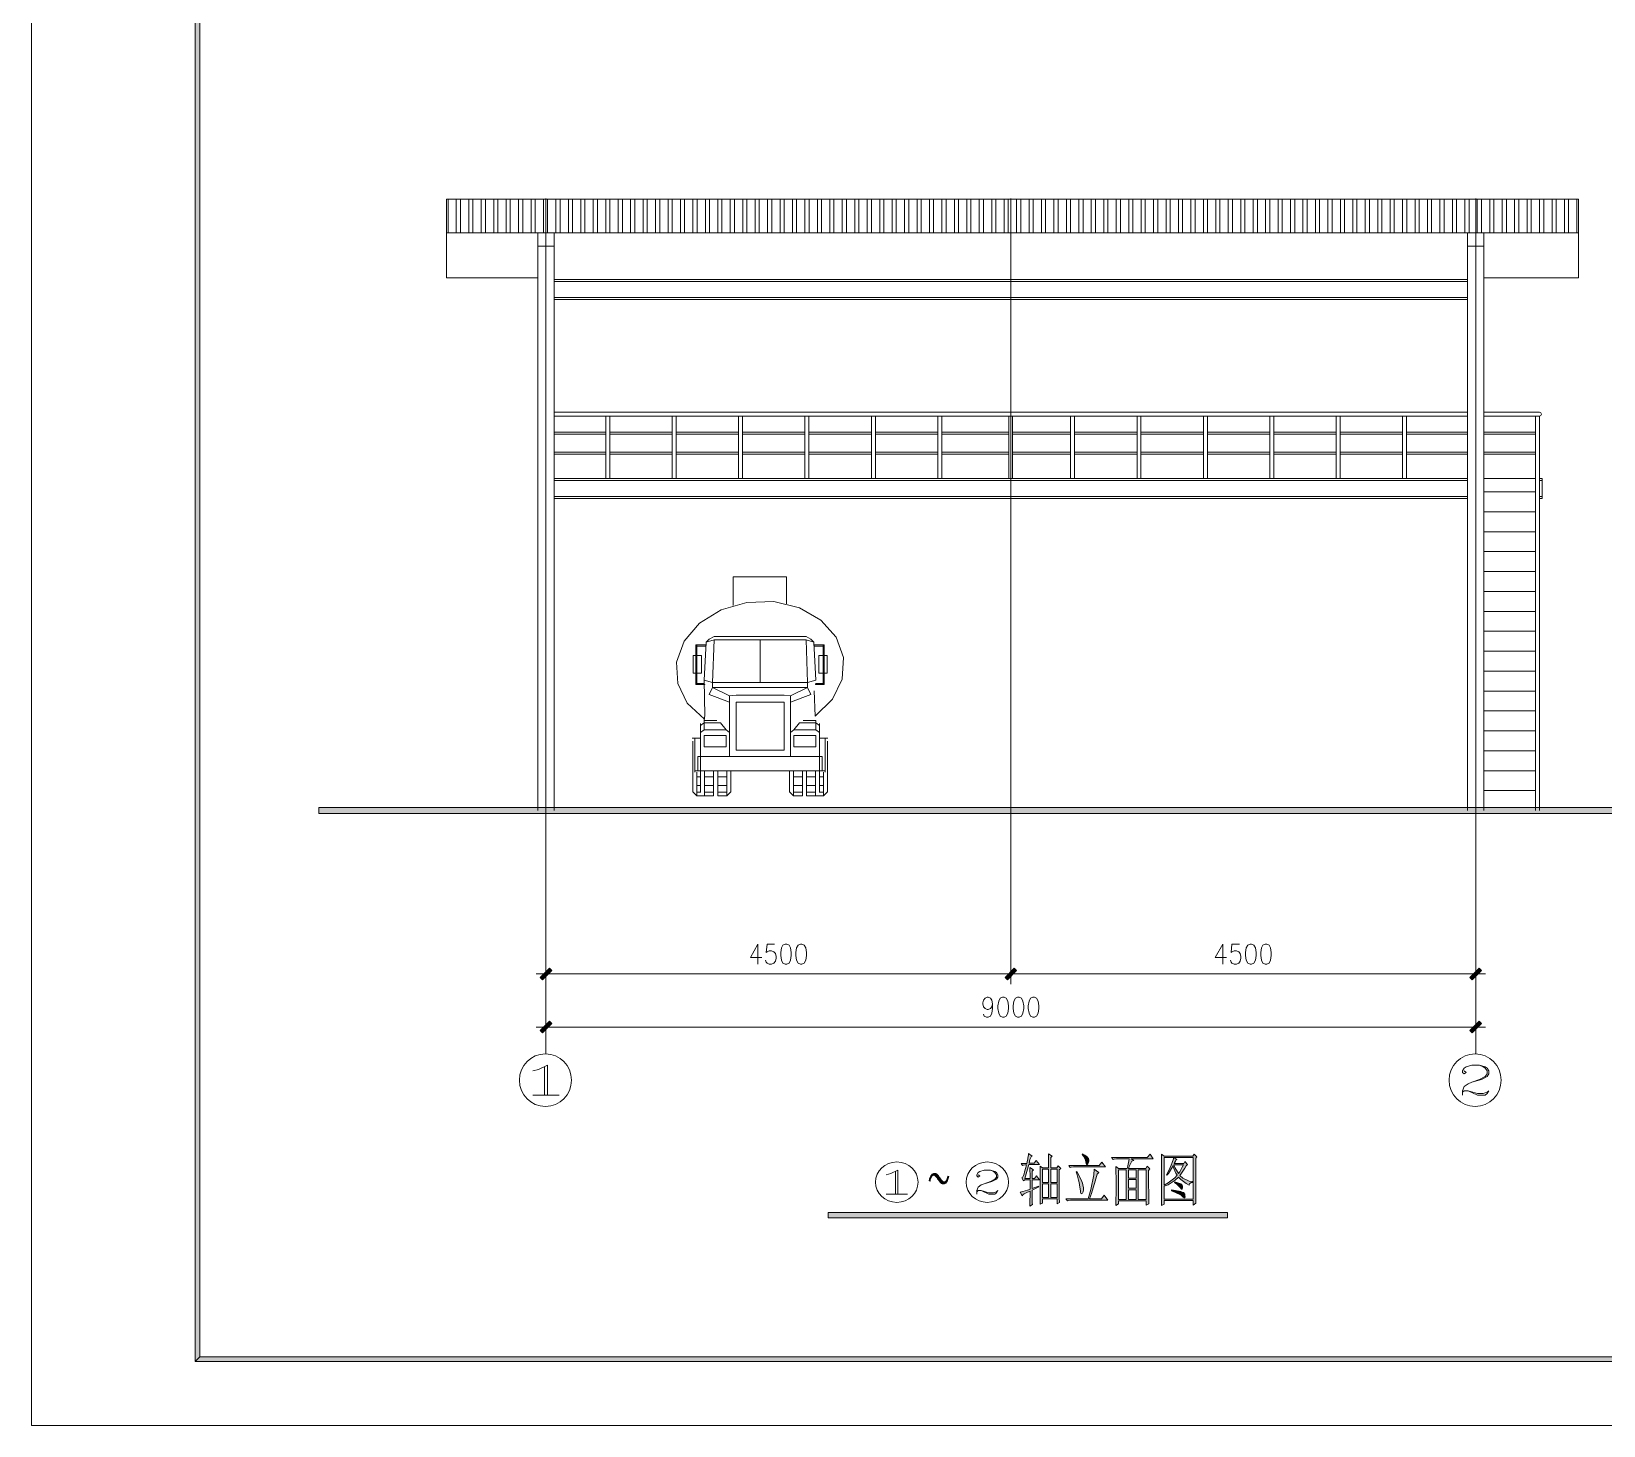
# Model space of a CAD drawing. Header units: millimetres. Extents: x 0 to 586, y 0 to 414.
# Drawn here: x 0 to 233.4, y 0 to 207 of the extents above; entities that cross this region are included whole.
import ezdxf

# ---------------------------------------------------------------- set-up
doc = ezdxf.new("R2010")
doc.units = ezdxf.units.MM

msp = doc.modelspace()

# ---------------------------------------------------------------- hatches: boundary and pattern name
h = msp.add_hatch(color=0)
h.dxf.hatch_style = 2
h.paths.add_polyline_path([(24.302861, 404.569083), (24.994306, 403.877639), (24.994306, 10.205861), (24.302861, 9.514417)])
h = msp.add_hatch(color=0)
h.dxf.hatch_style = 2
h.paths.add_polyline_path([(42.682583, 90.889667), (42.682583, 91.775139), (249.971278, 91.775139), (249.971278, 90.889667)])
h = msp.add_hatch(color=0)
h.dxf.hatch_style = 2
h.paths.add_polyline_path([(76.909083, 67.930889), (77.258333, 67.581639), (75.878972, 66.202278), (75.529722, 66.551528)])
h = msp.add_hatch(color=0)
h.dxf.hatch_style = 2
h.paths.add_polyline_path([(144.892889, 66.202278), (144.543639, 66.551528), (145.923, 67.930889), (146.27225, 67.581639)])
h = msp.add_hatch(color=0)
h.dxf.hatch_style = 2
h.paths.add_polyline_path([(145.923, 67.930889), (146.27225, 67.581639), (144.892889, 66.202278), (144.543639, 66.551528)])
h = msp.add_hatch(color=0)
h.dxf.hatch_style = 2
h.paths.add_polyline_path([(213.906806, 66.202278), (213.557556, 66.551528), (214.936917, 67.930889), (215.286167, 67.581639)])
h = msp.add_hatch(color=0)
h.dxf.hatch_style = 2
h.paths.add_polyline_path([(76.909083, 60.042778), (77.258333, 59.697056), (75.878972, 58.314167), (75.529722, 58.663417)])
h = msp.add_hatch(color=0)
h.dxf.hatch_style = 2
h.paths.add_polyline_path([(213.906806, 58.314167), (213.557556, 58.663417), (214.936917, 60.042778), (215.286167, 59.697056)])
h = msp.add_hatch(color=0)
h.dxf.hatch_style = 2
h.paths.add_polyline_path([(148.582944, 34.963806), (148.582944, 34.170056), (148.597056, 33.094083), (148.607639, 32.815389), (148.237222, 32.582556), (148.251333, 33.228139), (148.265444, 34.349972), (148.265444, 34.82975), (147.870333, 34.649833), (147.365861, 34.402889), (147.260028, 34.335861), (147.101278, 34.103028), (146.812, 34.663944), (147.168306, 34.748611), (147.895028, 34.981444), (148.265444, 35.129611), (148.265444, 36.516028), (147.499917, 36.516028), (147.28825, 36.350222), (147.023667, 36.780611), (147.1295, 36.847639), (147.305889, 37.161611), (147.379972, 37.408556), (147.450528, 37.659028), (147.630444, 38.318722), (147.736278, 38.731472), (147.591639, 38.731472), (147.298833, 38.682083), (147.154194, 38.632694), (146.917833, 38.929028), (147.789194, 38.929028), (147.842111, 39.175972), (147.92325, 39.588722), (147.947944, 39.754528), (147.972639, 39.920333), (148.014972, 40.248417), (148.025556, 40.414222), (148.554722, 40.019111), (148.463, 40.019111), (148.251333, 39.489944), (148.131389, 38.964306), (148.872222, 38.964306), (149.189722, 39.359417), (149.641278, 38.763222), (148.078472, 38.763222), (147.499917, 36.713583), (148.265444, 36.713583), (148.265444, 37.17925), (148.251333, 37.987111), (148.237222, 38.332833), (148.794611, 37.969472), (148.582944, 37.771917), (148.582944, 36.713583), (148.925139, 36.713583), (149.242639, 37.112222), (149.641278, 36.516028), (148.582944, 36.516028), (148.582944, 35.228389), (149.535444, 35.556472), (149.560139, 35.457694)])
h = msp.add_hatch(color=0)
h.paths.add_polyline_path([(152.601083, 33.870194), (152.601083, 33.672639), (152.615194, 33.291639), (152.625778, 33.108194), (152.283583, 32.910639), (152.283583, 33.672639), (150.089306, 33.672639), (150.089306, 33.044694), (149.747111, 32.878889), (149.757694, 33.408056), (149.771806, 34.843861), (149.771806, 35.754028), (149.771806, 36.660667), (149.757694, 38.050611), (149.747111, 38.530389), (150.089306, 38.265806), (151.013583, 38.265806), (151.013583, 39.010167), (150.999472, 40.050861), (150.988889, 40.350722), (151.54275, 40.019111), (151.331083, 39.786278), (151.331083, 38.265806), (152.255361, 38.265806), (152.414111, 38.562139), (152.81275, 38.198778), (152.601083, 38.001222)])
h.paths.add_polyline_path([(151.331083, 35.919833), (151.331083, 33.870194), (152.283583, 33.870194), (152.283583, 35.919833)])
h.paths.add_polyline_path([(150.089306, 35.919833), (150.089306, 33.870194), (151.013583, 33.870194), (151.013583, 35.919833)])
h.paths.add_polyline_path([(151.331083, 38.06825), (151.331083, 36.117389), (152.283583, 36.117389), (152.283583, 38.06825)])
h.paths.add_polyline_path([(150.089306, 38.06825), (150.089306, 36.117389), (151.013583, 36.117389), (151.013583, 38.06825)])
h = msp.add_hatch(color=0)
h.dxf.hatch_style = 2
h.paths.add_polyline_path([(156.061833, 40.378944), (156.379333, 40.181389), (156.770917, 39.874472), (156.841472, 39.768639), (156.915556, 39.659278), (156.989639, 39.454667), (156.989639, 39.355889), (156.989639, 39.271222), (156.936722, 39.08425), (156.883806, 38.974889), (156.830889, 38.869056), (156.74975, 38.759694), (156.725056, 38.759694), (156.672139, 38.759694), (156.580417, 38.943139), (156.538083, 39.123056), (156.474583, 39.405278), (156.21, 39.983833), (156.008917, 40.280167)])
h = msp.add_hatch(color=0)
h.paths.add_polyline_path([(162.697583, 38.198778), (162.803417, 38.579778), (162.948056, 39.292389), (162.990389, 39.624), (161.297056, 39.624), (161.0995, 39.624), (160.757306, 39.574611), (160.609139, 39.521694), (160.372778, 39.821556), (165.660917, 39.821556), (166.080722, 40.315444), (166.556972, 39.624), (163.254972, 39.624), (163.650083, 39.359417), (163.3855, 39.257111), (163.22675, 38.978417), (162.962167, 38.44925), (162.856333, 38.198778), (165.44925, 38.198778), (165.632694, 38.530389), (166.056028, 38.135278), (165.869056, 37.902444), (165.869056, 36.41725), (165.883167, 33.937222), (165.897278, 32.949444), (165.502167, 32.716611), (165.502167, 33.376306), (161.402889, 33.376306), (161.402889, 32.914167), (161.007778, 32.684861), (161.018361, 33.263417), (161.032472, 34.741556), (161.032472, 35.641139), (161.032472, 36.540722), (161.018361, 37.951833), (161.007778, 38.463361), (161.402889, 38.198778)])
h.paths.add_polyline_path([(164.338, 38.001222), (164.338, 33.573861), (165.502167, 33.573861), (165.502167, 38.001222)])
h.paths.add_polyline_path([(161.402889, 38.001222), (161.402889, 33.573861), (162.538833, 33.573861), (162.538833, 38.001222)])
h.paths.add_polyline_path([(162.884556, 35.030833), (162.884556, 33.573861), (163.992278, 33.573861), (163.992278, 35.030833)])
h.paths.add_polyline_path([(162.884556, 36.547778), (162.884556, 35.231917), (163.992278, 35.231917), (163.992278, 36.547778)])
h.paths.add_polyline_path([(162.884556, 38.001222), (162.884556, 36.745333), (163.992278, 36.745333), (163.992278, 38.001222)])
h = msp.add_hatch(color=0)
h.paths.add_polyline_path([(172.850528, 39.6875), (172.850528, 34.201806), (172.850528, 33.873722), (172.861111, 33.277528), (172.875222, 33.012944), (172.480111, 32.748361), (172.480111, 33.411583), (168.169167, 33.411583), (168.169167, 32.882417), (167.774056, 32.684861), (167.788167, 33.012944), (167.79875, 33.690278), (167.79875, 34.039528), (167.79875, 39.027806), (167.79875, 39.310028), (167.788167, 39.937972), (167.774056, 40.283694), (168.169167, 39.987361), (172.427194, 39.987361), (172.610639, 40.315444), (173.033972, 39.885056)])
h.paths.add_polyline_path([(168.169167, 33.609139), (172.480111, 33.609139), (172.480111, 39.789806), (169.626139, 39.789806), (170.074167, 39.489944), (169.915417, 39.391167), (169.834278, 39.243), (169.717861, 39.010167), (169.679056, 38.929028), (171.079583, 38.929028), (171.263028, 39.225361), (171.661667, 38.763222), (171.45, 38.597417), (171.224222, 38.202306), (170.762083, 37.475583), (170.522194, 37.143972), (170.931417, 36.762972), (171.869806, 36.318472), (172.398972, 36.251444), (172.398972, 36.120917), (172.201417, 36.103278), (171.950944, 35.905722), (171.898028, 35.722278), (171.435889, 35.937472), (170.628028, 36.533667), (170.285833, 36.911139), (169.823694, 36.449), (168.765361, 35.771667), (168.169167, 35.56)])
h.paths.add_polyline_path([(168.169167, 39.789806), (168.169167, 35.722278), (168.790056, 36.053889), (169.756667, 36.79825), (170.098861, 37.211), (169.929528, 37.507333), (169.626139, 38.184667), (169.492083, 38.565667), (169.280417, 38.152917), (168.832389, 37.457944), (168.5925, 37.17925), (168.514889, 37.24275), (168.726556, 37.592), (169.082861, 38.308139), (169.2275, 38.682083), (169.372139, 39.0525), (169.545, 39.606361), (169.573222, 39.789806)])
h.paths.add_polyline_path([(169.597917, 38.727944), (169.781361, 38.315194), (170.141194, 37.673139), (170.310528, 37.440306), (170.4975, 37.704889), (170.867917, 38.350472), (171.051361, 38.727944)])
h = msp.add_hatch(color=0)
h.dxf.hatch_style = 2
h.paths.add_polyline_path([(134.468306, 36.738278), (134.401278, 36.822944), (134.281333, 36.971111), (134.228417, 37.034611), (134.1755, 37.101639), (134.044972, 37.168667), (133.967361, 37.168667), (133.861528, 37.168667), (133.688667, 37.045194), (133.621639, 36.921722), (133.558139, 36.794722), (133.452306, 36.473694), (133.409972, 36.276139), (133.279444, 36.343167), (133.346472, 36.657139), (133.50875, 37.087528), (133.607528, 37.203944), (133.709833, 37.320361), (133.925028, 37.43325), (134.044972, 37.43325), (134.097889, 37.43325), (134.217833, 37.419139), (134.281333, 37.4015), (134.348361, 37.383861), (134.482417, 37.285083), (134.545917, 37.203944), (134.598833, 37.154556), (134.718778, 37.002861), (134.785806, 36.904083), (134.849306, 36.805306), (134.96925, 36.6395), (135.022167, 36.572472), (135.089194, 36.491333), (135.212667, 36.350222), (135.272639, 36.29025), (135.332611, 36.233806), (135.4455, 36.173833), (135.498417, 36.173833), (135.60425, 36.173833), (135.773583, 36.29025), (135.840611, 36.406667), (135.907639, 36.523083), (136.013472, 36.840583), (136.052278, 37.038139), (136.186333, 36.971111), (136.119306, 36.674778), (135.9535, 36.251444), (135.854722, 36.127972), (135.755944, 36.0045), (135.537222, 35.8775), (135.417278, 35.8775), (135.364361, 35.8775), (135.255, 35.902194), (135.195028, 35.926889), (135.135056, 35.951583), (135.008056, 36.043306), (134.944556, 36.110333), (134.902222, 36.159722), (134.796389, 36.307889), (134.732889, 36.406667), (134.665861, 36.491333), (134.535333, 36.657139)])
h = msp.add_hatch(color=0)
h.dxf.hatch_style = 2
h.paths.add_polyline_path([(158.203194, 37.341528), (157.928028, 36.300833), (157.370639, 34.466389), (157.095472, 33.676167), (158.891111, 33.676167), (159.28975, 34.201806), (159.815389, 33.475083), (154.449639, 33.475083), (154.280306, 33.475083), (153.962806, 33.425694), (153.818167, 33.376306), (153.578278, 33.676167), (156.9085, 33.676167), (157.293028, 35.062583), (157.730472, 37.260389), (157.783389, 38.06825), (158.496, 37.574361)])
h = msp.add_hatch(color=0)
h.dxf.hatch_style = 2
h.paths.add_polyline_path([(154.001611, 38.632694), (158.520694, 38.632694), (158.919333, 39.126583), (159.4485, 38.435139), (154.872972, 38.435139), (154.703639, 38.435139), (154.386139, 38.382222), (154.237972, 38.332833)])
h = msp.add_hatch(color=0)
h.dxf.hatch_style = 2
h.paths.add_polyline_path([(155.218694, 37.740167), (155.546778, 37.112222), (155.956, 36.237333), (156.037139, 35.986861), (156.11475, 35.739917), (156.195889, 35.327167), (156.195889, 35.161361), (156.195889, 35.094333), (156.174722, 34.921472), (156.157083, 34.815639), (156.135917, 34.706278), (156.030083, 34.533417), (155.945417, 34.466389), (155.857222, 34.402889), (155.758444, 34.600444), (155.747861, 34.865028), (155.719639, 35.129611), (155.620861, 35.746972), (155.546778, 36.103278), (155.476222, 36.459583), (155.2575, 37.24275), (155.112861, 37.673139)])
h = msp.add_hatch(color=0)
h.dxf.hatch_style = 2
h.paths.add_polyline_path([(169.756667, 36.184417), (170.074167, 36.103278), (170.522194, 35.955111), (170.65625, 35.888083), (170.786778, 35.821056), (170.906722, 35.598806), (170.892611, 35.443583), (170.8785, 35.284833), (170.825583, 35.129611), (170.786778, 35.129611), (170.747972, 35.129611), (170.65625, 35.21075), (170.603333, 35.295417), (170.469278, 35.457694), (170.035361, 35.856333), (169.731972, 36.085639)])
h = msp.add_hatch(color=0)
h.dxf.hatch_style = 2
h.paths.add_polyline_path([(169.255722, 34.995556), (169.8625, 34.914417), (170.663306, 34.755667), (170.853806, 34.681583), (171.044306, 34.6075), (171.248917, 34.3535), (171.263028, 34.170056), (171.277139, 33.990139), (171.224222, 33.806694), (171.157194, 33.806694), (171.118389, 33.806694), (170.984333, 33.905472), (170.892611, 34.00425), (170.695056, 34.205333), (169.876611, 34.632194), (169.255722, 34.865028)])
h = msp.add_hatch(color=0)
h.dxf.hatch_style = 2
h.paths.add_polyline_path([(118.296972, 30.846889), (118.296972, 31.637111), (177.567167, 31.637111), (177.567167, 30.846889)])
h = msp.add_hatch(color=0)
h.dxf.hatch_style = 2
h.paths.add_polyline_path([(24.302861, 9.514417), (24.994306, 10.205861), (575.429944, 10.205861), (576.117861, 9.514417)])

# ---------------------------------------------------------------- linework, layer by layer
at = {"color": 0, "lineweight": 0}
for points in [[(0, 0), (585.632278, 0), (585.632278, 414.0835), (0, 414.0835)], [(24.302861, 404.569083), (24.994306, 403.877639), (24.994306, 10.205861), (24.302861, 9.514417)], [(42.682583, 90.889667), (42.682583, 91.775139), (249.971278, 91.775139), (249.971278, 90.889667)], [(111.915222, 71.504528), (111.576556, 71.363417), (111.350778, 70.940083), (111.237889, 70.234528), (111.237889, 69.814722), (111.350778, 69.109167), (111.576556, 68.685833), (111.915222, 68.544722), (112.141, 68.544722), (112.479667, 68.685833), (112.705444, 69.109167), (112.814806, 69.814722), (112.814806, 70.234528), (112.705444, 70.940083), (112.479667, 71.363417), (112.141, 71.504528)], [(114.169472, 71.504528), (113.830806, 71.363417), (113.605028, 70.940083), (113.492139, 70.234528), (113.492139, 69.814722), (113.605028, 69.109167), (113.830806, 68.685833), (114.169472, 68.544722), (114.39525, 68.544722), (114.730389, 68.685833), (114.956167, 69.109167), (115.069056, 69.814722), (115.069056, 70.234528), (114.956167, 70.940083), (114.730389, 71.363417), (114.39525, 71.504528)], [(180.929139, 71.504528), (180.590472, 71.363417), (180.364694, 70.940083), (180.251806, 70.234528), (180.251806, 69.814722), (180.364694, 69.109167), (180.590472, 68.685833), (180.929139, 68.544722), (181.154917, 68.544722), (181.493583, 68.685833), (181.719361, 69.109167), (181.828722, 69.814722), (181.828722, 70.234528), (181.719361, 70.940083), (181.493583, 71.363417), (181.154917, 71.504528)], [(183.183389, 71.504528), (182.844722, 71.363417), (182.618944, 70.940083), (182.506056, 70.234528), (182.506056, 69.814722), (182.618944, 69.109167), (182.844722, 68.685833), (183.183389, 68.544722), (183.409167, 68.544722), (183.744306, 68.685833), (183.970083, 69.109167), (184.082972, 69.814722), (184.082972, 70.234528), (183.970083, 70.940083), (183.744306, 71.363417), (183.409167, 71.504528)], [(76.909083, 67.930889), (77.258333, 67.581639), (75.878972, 66.202278), (75.529722, 66.551528)], [(144.892889, 66.202278), (144.543639, 66.551528), (145.923, 67.930889), (146.27225, 67.581639)], [(145.923, 67.930889), (146.27225, 67.581639), (144.892889, 66.202278), (144.543639, 66.551528)], [(213.906806, 66.202278), (213.557556, 66.551528), (214.936917, 67.930889), (215.286167, 67.581639)], [(144.169694, 63.616417), (143.831028, 63.475306), (143.60525, 63.051972), (143.492361, 62.349944), (143.492361, 61.926611), (143.60525, 61.221056), (143.831028, 60.797722), (144.169694, 60.656611), (144.395472, 60.656611), (144.730611, 60.797722), (144.956389, 61.221056), (145.069278, 61.926611), (145.069278, 62.349944), (144.956389, 63.051972), (144.730611, 63.475306), (144.395472, 63.616417)], [(146.420417, 63.616417), (146.085278, 63.475306), (145.8595, 63.051972), (145.746611, 62.349944), (145.746611, 61.926611), (145.8595, 61.221056), (146.085278, 60.797722), (146.420417, 60.656611), (146.646194, 60.656611), (146.984861, 60.797722), (147.210639, 61.221056), (147.323528, 61.926611), (147.323528, 62.349944), (147.210639, 63.051972), (146.984861, 63.475306), (146.646194, 63.616417)], [(148.674667, 63.616417), (148.336, 63.475306), (148.11375, 63.051972), (148.000861, 62.349944), (148.000861, 61.926611), (148.11375, 61.221056), (148.336, 60.797722), (148.674667, 60.656611), (148.900444, 60.656611), (149.239111, 60.797722), (149.464889, 61.221056), (149.577778, 61.926611), (149.577778, 62.349944), (149.464889, 63.051972), (149.239111, 63.475306), (148.900444, 63.616417)], [(76.909083, 60.042778), (77.258333, 59.697056), (75.878972, 58.314167), (75.529722, 58.663417)], [(213.906806, 58.314167), (213.557556, 58.663417), (214.936917, 60.042778), (215.286167, 59.697056)], [(148.582944, 34.963806), (148.582944, 34.170056), (148.597056, 33.094083), (148.607639, 32.815389), (148.237222, 32.582556), (148.251333, 33.228139), (148.265444, 34.349972), (148.265444, 34.82975), (147.870333, 34.649833), (147.365861, 34.402889), (147.260028, 34.335861), (147.101278, 34.103028), (146.812, 34.663944), (147.168306, 34.748611), (147.895028, 34.981444), (148.265444, 35.129611), (148.265444, 36.516028), (147.499917, 36.516028), (147.28825, 36.350222), (147.023667, 36.780611), (147.1295, 36.847639), (147.305889, 37.161611), (147.379972, 37.408556), (147.450528, 37.659028), (147.630444, 38.318722), (147.736278, 38.731472), (147.591639, 38.731472), (147.298833, 38.682083), (147.154194, 38.632694), (146.917833, 38.929028), (147.789194, 38.929028), (147.842111, 39.175972), (147.92325, 39.588722), (147.947944, 39.754528), (147.972639, 39.920333), (148.014972, 40.248417), (148.025556, 40.414222), (148.554722, 40.019111), (148.463, 40.019111), (148.251333, 39.489944), (148.131389, 38.964306), (148.872222, 38.964306), (149.189722, 39.359417), (149.641278, 38.763222), (148.078472, 38.763222), (147.499917, 36.713583), (148.265444, 36.713583), (148.265444, 37.17925), (148.251333, 37.987111), (148.237222, 38.332833), (148.794611, 37.969472), (148.582944, 37.771917), (148.582944, 36.713583), (148.925139, 36.713583), (149.242639, 37.112222), (149.641278, 36.516028), (148.582944, 36.516028), (148.582944, 35.228389), (149.535444, 35.556472), (149.560139, 35.457694)], [(152.601083, 33.870194), (152.601083, 33.672639), (152.615194, 33.291639), (152.625778, 33.108194), (152.283583, 32.910639), (152.283583, 33.672639), (150.089306, 33.672639), (150.089306, 33.044694), (149.747111, 32.878889), (149.757694, 33.408056), (149.771806, 34.843861), (149.771806, 35.754028), (149.771806, 36.660667), (149.757694, 38.050611), (149.747111, 38.530389), (150.089306, 38.265806), (151.013583, 38.265806), (151.013583, 39.010167), (150.999472, 40.050861), (150.988889, 40.350722), (151.54275, 40.019111), (151.331083, 39.786278), (151.331083, 38.265806), (152.255361, 38.265806), (152.414111, 38.562139), (152.81275, 38.198778), (152.601083, 38.001222)], [(156.061833, 40.378944), (156.379333, 40.181389), (156.770917, 39.874472), (156.841472, 39.768639), (156.915556, 39.659278), (156.989639, 39.454667), (156.989639, 39.355889), (156.989639, 39.271222), (156.936722, 39.08425), (156.883806, 38.974889), (156.830889, 38.869056), (156.74975, 38.759694), (156.725056, 38.759694), (156.672139, 38.759694), (156.580417, 38.943139), (156.538083, 39.123056), (156.474583, 39.405278), (156.21, 39.983833), (156.008917, 40.280167)], [(162.697583, 38.198778), (162.803417, 38.579778), (162.948056, 39.292389), (162.990389, 39.624), (161.297056, 39.624), (161.0995, 39.624), (160.757306, 39.574611), (160.609139, 39.521694), (160.372778, 39.821556), (165.660917, 39.821556), (166.080722, 40.315444), (166.556972, 39.624), (163.254972, 39.624), (163.650083, 39.359417), (163.3855, 39.257111), (163.22675, 38.978417), (162.962167, 38.44925), (162.856333, 38.198778), (165.44925, 38.198778), (165.632694, 38.530389), (166.056028, 38.135278), (165.869056, 37.902444), (165.869056, 36.41725), (165.883167, 33.937222), (165.897278, 32.949444), (165.502167, 32.716611), (165.502167, 33.376306), (161.402889, 33.376306), (161.402889, 32.914167), (161.007778, 32.684861), (161.018361, 33.263417), (161.032472, 34.741556), (161.032472, 35.641139), (161.032472, 36.540722), (161.018361, 37.951833), (161.007778, 38.463361), (161.402889, 38.198778)], [(172.850528, 39.6875), (172.850528, 34.201806), (172.850528, 33.873722), (172.861111, 33.277528), (172.875222, 33.012944), (172.480111, 32.748361), (172.480111, 33.411583), (168.169167, 33.411583), (168.169167, 32.882417), (167.774056, 32.684861), (167.788167, 33.012944), (167.79875, 33.690278), (167.79875, 34.039528), (167.79875, 39.027806), (167.79875, 39.310028), (167.788167, 39.937972), (167.774056, 40.283694), (168.169167, 39.987361), (172.427194, 39.987361), (172.610639, 40.315444), (173.033972, 39.885056)], [(168.169167, 33.609139), (172.480111, 33.609139), (172.480111, 39.789806), (169.626139, 39.789806), (170.074167, 39.489944), (169.915417, 39.391167), (169.834278, 39.243), (169.717861, 39.010167), (169.679056, 38.929028), (171.079583, 38.929028), (171.263028, 39.225361), (171.661667, 38.763222), (171.45, 38.597417), (171.224222, 38.202306), (170.762083, 37.475583), (170.522194, 37.143972), (170.931417, 36.762972), (171.869806, 36.318472), (172.398972, 36.251444), (172.398972, 36.120917), (172.201417, 36.103278), (171.950944, 35.905722), (171.898028, 35.722278), (171.435889, 35.937472), (170.628028, 36.533667), (170.285833, 36.911139), (169.823694, 36.449), (168.765361, 35.771667), (168.169167, 35.56)], [(168.169167, 39.789806), (168.169167, 35.722278), (168.790056, 36.053889), (169.756667, 36.79825), (170.098861, 37.211), (169.929528, 37.507333), (169.626139, 38.184667), (169.492083, 38.565667), (169.280417, 38.152917), (168.832389, 37.457944), (168.5925, 37.17925), (168.514889, 37.24275), (168.726556, 37.592), (169.082861, 38.308139), (169.2275, 38.682083), (169.372139, 39.0525), (169.545, 39.606361), (169.573222, 39.789806)], [(134.468306, 36.738278), (134.401278, 36.822944), (134.281333, 36.971111), (134.228417, 37.034611), (134.1755, 37.101639), (134.044972, 37.168667), (133.967361, 37.168667), (133.861528, 37.168667), (133.688667, 37.045194), (133.621639, 36.921722), (133.558139, 36.794722), (133.452306, 36.473694), (133.409972, 36.276139), (133.279444, 36.343167), (133.346472, 36.657139), (133.50875, 37.087528), (133.607528, 37.203944), (133.709833, 37.320361), (133.925028, 37.43325), (134.044972, 37.43325), (134.097889, 37.43325), (134.217833, 37.419139), (134.281333, 37.4015), (134.348361, 37.383861), (134.482417, 37.285083), (134.545917, 37.203944), (134.598833, 37.154556), (134.718778, 37.002861), (134.785806, 36.904083), (134.849306, 36.805306), (134.96925, 36.6395), (135.022167, 36.572472), (135.089194, 36.491333), (135.212667, 36.350222), (135.272639, 36.29025), (135.332611, 36.233806), (135.4455, 36.173833), (135.498417, 36.173833), (135.60425, 36.173833), (135.773583, 36.29025), (135.840611, 36.406667), (135.907639, 36.523083), (136.013472, 36.840583), (136.052278, 37.038139), (136.186333, 36.971111), (136.119306, 36.674778), (135.9535, 36.251444), (135.854722, 36.127972), (135.755944, 36.0045), (135.537222, 35.8775), (135.417278, 35.8775), (135.364361, 35.8775), (135.255, 35.902194), (135.195028, 35.926889), (135.135056, 35.951583), (135.008056, 36.043306), (134.944556, 36.110333), (134.902222, 36.159722), (134.796389, 36.307889), (134.732889, 36.406667), (134.665861, 36.491333), (134.535333, 36.657139)], [(150.089306, 38.06825), (150.089306, 36.117389), (151.013583, 36.117389), (151.013583, 38.06825)], [(151.331083, 38.06825), (151.331083, 36.117389), (152.283583, 36.117389), (152.283583, 38.06825)], [(158.203194, 37.341528), (157.928028, 36.300833), (157.370639, 34.466389), (157.095472, 33.676167), (158.891111, 33.676167), (159.28975, 34.201806), (159.815389, 33.475083), (154.449639, 33.475083), (154.280306, 33.475083), (153.962806, 33.425694), (153.818167, 33.376306), (153.578278, 33.676167), (156.9085, 33.676167), (157.293028, 35.062583), (157.730472, 37.260389), (157.783389, 38.06825), (158.496, 37.574361)], [(154.001611, 38.632694), (158.520694, 38.632694), (158.919333, 39.126583), (159.4485, 38.435139), (154.872972, 38.435139), (154.703639, 38.435139), (154.386139, 38.382222), (154.237972, 38.332833)], [(155.218694, 37.740167), (155.546778, 37.112222), (155.956, 36.237333), (156.037139, 35.986861), (156.11475, 35.739917), (156.195889, 35.327167), (156.195889, 35.161361), (156.195889, 35.094333), (156.174722, 34.921472), (156.157083, 34.815639), (156.135917, 34.706278), (156.030083, 34.533417), (155.945417, 34.466389), (155.857222, 34.402889), (155.758444, 34.600444), (155.747861, 34.865028), (155.719639, 35.129611), (155.620861, 35.746972), (155.546778, 36.103278), (155.476222, 36.459583), (155.2575, 37.24275), (155.112861, 37.673139)], [(161.402889, 38.001222), (161.402889, 33.573861), (162.538833, 33.573861), (162.538833, 38.001222)], [(162.884556, 38.001222), (162.884556, 36.745333), (163.992278, 36.745333), (163.992278, 38.001222)], [(164.338, 38.001222), (164.338, 33.573861), (165.502167, 33.573861), (165.502167, 38.001222)], [(169.597917, 38.727944), (169.781361, 38.315194), (170.141194, 37.673139), (170.310528, 37.440306), (170.4975, 37.704889), (170.867917, 38.350472), (171.051361, 38.727944)], [(150.089306, 35.919833), (150.089306, 33.870194), (151.013583, 33.870194), (151.013583, 35.919833)], [(151.331083, 35.919833), (151.331083, 33.870194), (152.283583, 33.870194), (152.283583, 35.919833)], [(162.884556, 36.547778), (162.884556, 35.231917), (163.992278, 35.231917), (163.992278, 36.547778)], [(162.884556, 35.030833), (162.884556, 33.573861), (163.992278, 33.573861), (163.992278, 35.030833)], [(169.756667, 36.184417), (170.074167, 36.103278), (170.522194, 35.955111), (170.65625, 35.888083), (170.786778, 35.821056), (170.906722, 35.598806), (170.892611, 35.443583), (170.8785, 35.284833), (170.825583, 35.129611), (170.786778, 35.129611), (170.747972, 35.129611), (170.65625, 35.21075), (170.603333, 35.295417), (170.469278, 35.457694), (170.035361, 35.856333), (169.731972, 36.085639)], [(169.255722, 34.995556), (169.8625, 34.914417), (170.663306, 34.755667), (170.853806, 34.681583), (171.044306, 34.6075), (171.248917, 34.3535), (171.263028, 34.170056), (171.277139, 33.990139), (171.224222, 33.806694), (171.157194, 33.806694), (171.118389, 33.806694), (170.984333, 33.905472), (170.892611, 34.00425), (170.695056, 34.205333), (169.876611, 34.632194), (169.255722, 34.865028)], [(118.296972, 30.846889), (118.296972, 31.637111), (177.567167, 31.637111), (177.567167, 30.846889)], [(24.302861, 9.514417), (24.994306, 10.205861), (575.429944, 10.205861), (576.117861, 9.514417)]]:
    msp.add_lwpolyline(points, close=True, dxfattribs=at)
for points in [[(61.605583, 182.135639), (229.704194, 182.135639)], [(61.605583, 177.108556), (61.605583, 182.135639)], [(61.849, 177.108556), (61.849, 182.135639)], [(63.080194, 177.108556), (63.080194, 182.135639)], [(63.697556, 177.108556), (63.697556, 182.135639)], [(64.92875, 177.108556), (64.92875, 182.135639)], [(65.546111, 177.108556), (65.546111, 182.135639)], [(66.777306, 177.108556), (66.777306, 182.135639)], [(67.394667, 177.108556), (67.394667, 182.135639)], [(68.625861, 177.108556), (68.625861, 182.135639)], [(69.243222, 177.108556), (69.243222, 182.135639)], [(70.474417, 177.108556), (70.474417, 182.135639)], [(71.091778, 177.108556), (71.091778, 182.135639)], [(72.322972, 177.108556), (72.322972, 182.135639)], [(72.940333, 177.108556), (72.940333, 182.135639)], [(74.171528, 177.108556), (74.171528, 182.135639)], [(74.788889, 177.108556), (74.788889, 182.135639)], [(76.020083, 177.108556), (76.020083, 182.135639)], [(76.394028, 182.230889), (76.394028, 81.188278)], [(76.637444, 177.108556), (76.637444, 182.135639)], [(77.868639, 177.108556), (77.868639, 182.135639)], [(78.486, 177.108556), (78.486, 182.135639)], [(79.717194, 177.108556), (79.717194, 182.135639)], [(80.334556, 177.108556), (80.334556, 182.135639)], [(81.56575, 177.108556), (81.56575, 182.135639)], [(82.183111, 177.108556), (82.183111, 182.135639)], [(83.414306, 177.108556), (83.414306, 182.135639)], [(84.031667, 177.108556), (84.031667, 182.135639)], [(85.262861, 177.108556), (85.262861, 182.135639)], [(85.880222, 177.108556), (85.880222, 182.135639)], [(87.111417, 177.108556), (87.111417, 182.135639)], [(87.728778, 177.108556), (87.728778, 182.135639)], [(88.959972, 177.108556), (88.959972, 182.135639)], [(89.577333, 177.108556), (89.577333, 182.135639)], [(90.812056, 177.108556), (90.812056, 182.135639)], [(91.425889, 177.108556), (91.425889, 182.135639)], [(92.660611, 177.108556), (92.660611, 182.135639)], [(93.274444, 177.108556), (93.274444, 182.135639)], [(94.509167, 177.108556), (94.509167, 182.135639)], [(95.123, 177.108556), (95.123, 182.135639)], [(96.357722, 177.108556), (96.357722, 182.135639)], [(96.971556, 177.108556), (96.971556, 182.135639)], [(98.206278, 177.108556), (98.206278, 182.135639)], [(98.820111, 177.108556), (98.820111, 182.135639)], [(100.054833, 177.108556), (100.054833, 182.135639)], [(100.668667, 177.108556), (100.668667, 182.135639)], [(101.903389, 177.108556), (101.903389, 182.135639)], [(102.517222, 177.108556), (102.517222, 182.135639)], [(103.751944, 177.108556), (103.751944, 182.135639)], [(104.365778, 177.108556), (104.365778, 182.135639)], [(105.6005, 177.108556), (105.6005, 182.135639)], [(106.214333, 177.108556), (106.214333, 182.135639)], [(107.449056, 177.108556), (107.449056, 182.135639)], [(108.062889, 177.108556), (108.062889, 182.135639)], [(109.297611, 177.108556), (109.297611, 182.135639)], [(109.911444, 177.108556), (109.911444, 182.135639)], [(111.146167, 177.108556), (111.146167, 182.135639)], [(111.76, 177.108556), (111.76, 182.135639)], [(112.994722, 177.108556), (112.994722, 182.135639)], [(113.608556, 177.108556), (113.608556, 182.135639)], [(114.843278, 177.108556), (114.843278, 182.135639)], [(115.457111, 177.108556), (115.457111, 182.135639)], [(116.691833, 177.108556), (116.691833, 182.135639)], [(117.305667, 177.108556), (117.305667, 182.135639)], [(118.540389, 177.108556), (118.540389, 182.135639)], [(119.154222, 177.108556), (119.154222, 182.135639)], [(120.388944, 177.108556), (120.388944, 182.135639)], [(121.002778, 177.108556), (121.002778, 182.135639)], [(122.2375, 177.108556), (122.2375, 182.135639)], [(122.851333, 177.108556), (122.851333, 182.135639)], [(124.086056, 177.108556), (124.086056, 182.135639)], [(124.699889, 177.108556), (124.699889, 182.135639)], [(125.934611, 177.108556), (125.934611, 182.135639)], [(126.548444, 177.108556), (126.548444, 182.135639)], [(127.783167, 177.108556), (127.783167, 182.135639)], [(128.397, 177.108556), (128.397, 182.135639)], [(129.631722, 177.108556), (129.631722, 182.135639)], [(130.245556, 177.108556), (130.245556, 182.135639)], [(131.480278, 177.108556), (131.480278, 182.135639)], [(132.094111, 177.108556), (132.094111, 182.135639)], [(133.328833, 177.108556), (133.328833, 182.135639)], [(133.942667, 177.108556), (133.942667, 182.135639)], [(135.177389, 177.108556), (135.177389, 182.135639)], [(135.791222, 177.108556), (135.791222, 182.135639)], [(137.025944, 177.108556), (137.025944, 182.135639)], [(137.639778, 177.108556), (137.639778, 182.135639)], [(138.8745, 177.108556), (138.8745, 182.135639)], [(139.488333, 177.108556), (139.488333, 182.135639)], [(140.723056, 177.108556), (140.723056, 182.135639)], [(141.336889, 177.108556), (141.336889, 182.135639)], [(142.571611, 177.108556), (142.571611, 182.135639)], [(143.185444, 177.108556), (143.185444, 182.135639)], [(144.420167, 177.108556), (144.420167, 182.135639)], [(145.034, 177.108556), (145.034, 182.135639)], [(145.407944, 182.230889), (145.407944, 65.570806)], [(146.268722, 177.108556), (146.268722, 182.135639)], [(146.882556, 177.108556), (146.882556, 182.135639)], [(148.117278, 177.108556), (148.117278, 182.135639)], [(148.731111, 177.108556), (148.731111, 182.135639)], [(149.965833, 177.108556), (149.965833, 182.135639)], [(150.579667, 177.108556), (150.579667, 182.135639)], [(151.814389, 177.108556), (151.814389, 182.135639)], [(152.428222, 177.108556), (152.428222, 182.135639)], [(153.662944, 177.108556), (153.662944, 182.135639)], [(154.276778, 177.108556), (154.276778, 182.135639)], [(155.5115, 177.108556), (155.5115, 182.135639)], [(156.125333, 177.108556), (156.125333, 182.135639)], [(157.360056, 177.108556), (157.360056, 182.135639)], [(157.977417, 177.108556), (157.977417, 182.135639)], [(159.208611, 177.108556), (159.208611, 182.135639)], [(159.825972, 177.108556), (159.825972, 182.135639)], [(161.057167, 177.108556), (161.057167, 182.135639)], [(161.674528, 177.108556), (161.674528, 182.135639)], [(162.905722, 177.108556), (162.905722, 182.135639)], [(163.523083, 177.108556), (163.523083, 182.135639)], [(164.754278, 177.108556), (164.754278, 182.135639)], [(165.371639, 177.108556), (165.371639, 182.135639)], [(166.602833, 177.108556), (166.602833, 182.135639)], [(167.220194, 177.108556), (167.220194, 182.135639)], [(168.451389, 177.108556), (168.451389, 182.135639)], [(169.06875, 177.108556), (169.06875, 182.135639)], [(170.299944, 177.108556), (170.299944, 182.135639)], [(170.917306, 177.108556), (170.917306, 182.135639)], [(172.1485, 177.108556), (172.1485, 182.135639)], [(172.765861, 177.108556), (172.765861, 182.135639)], [(173.997056, 177.108556), (173.997056, 182.135639)], [(174.614417, 177.108556), (174.614417, 182.135639)], [(175.845611, 177.108556), (175.845611, 182.135639)], [(176.462972, 177.108556), (176.462972, 182.135639)], [(177.694167, 177.108556), (177.694167, 182.135639)], [(178.311528, 177.108556), (178.311528, 182.135639)], [(179.542722, 177.108556), (179.542722, 182.135639)], [(180.160083, 177.108556), (180.160083, 182.135639)], [(181.391278, 177.108556), (181.391278, 182.135639)], [(182.008639, 177.108556), (182.008639, 182.135639)], [(183.239833, 177.108556), (183.239833, 182.135639)], [(183.857194, 177.108556), (183.857194, 182.135639)], [(185.088389, 177.108556), (185.088389, 182.135639)], [(185.70575, 177.108556), (185.70575, 182.135639)], [(186.936944, 177.108556), (186.936944, 182.135639)], [(187.554306, 177.108556), (187.554306, 182.135639)], [(188.7855, 177.108556), (188.7855, 182.135639)], [(189.402861, 177.108556), (189.402861, 182.135639)], [(190.634056, 177.108556), (190.634056, 182.135639)], [(191.251417, 177.108556), (191.251417, 182.135639)], [(192.482611, 177.108556), (192.482611, 182.135639)], [(193.099972, 177.108556), (193.099972, 182.135639)], [(194.331167, 177.108556), (194.331167, 182.135639)], [(194.948528, 177.108556), (194.948528, 182.135639)], [(196.179722, 177.108556), (196.179722, 182.135639)], [(196.797083, 177.108556), (196.797083, 182.135639)], [(198.028278, 177.108556), (198.028278, 182.135639)], [(198.645639, 177.108556), (198.645639, 182.135639)], [(199.876833, 177.108556), (199.876833, 182.135639)], [(200.494194, 177.108556), (200.494194, 182.135639)], [(201.725389, 177.108556), (201.725389, 182.135639)], [(202.34275, 177.108556), (202.34275, 182.135639)], [(203.573944, 177.108556), (203.573944, 182.135639)], [(204.191306, 177.108556), (204.191306, 182.135639)], [(205.4225, 177.108556), (205.4225, 182.135639)], [(206.039861, 177.108556), (206.039861, 182.135639)], [(207.271056, 177.108556), (207.271056, 182.135639)], [(207.888417, 177.108556), (207.888417, 182.135639)], [(209.119611, 177.108556), (209.119611, 182.135639)], [(209.736972, 177.108556), (209.736972, 182.135639)], [(210.968167, 177.108556), (210.968167, 182.135639)], [(211.585528, 177.108556), (211.585528, 182.135639)], [(212.816722, 177.108556), (212.816722, 182.135639)], [(213.434083, 177.108556), (213.434083, 182.135639)], [(214.421861, 182.230889), (214.421861, 81.188278)], [(214.665278, 177.108556), (214.665278, 182.135639)], [(215.282639, 177.108556), (215.282639, 182.135639)], [(216.513833, 177.108556), (216.513833, 182.135639)], [(217.131194, 177.108556), (217.131194, 182.135639)], [(218.362389, 177.108556), (218.362389, 182.135639)], [(218.97975, 177.108556), (218.97975, 182.135639)], [(220.210944, 177.108556), (220.210944, 182.135639)], [(220.828306, 177.108556), (220.828306, 182.135639)], [(222.0595, 177.108556), (222.0595, 182.135639)], [(222.676861, 177.108556), (222.676861, 182.135639)], [(223.908056, 177.108556), (223.908056, 182.135639)], [(224.525417, 177.108556), (224.525417, 182.135639)], [(225.756611, 177.108556), (225.756611, 182.135639)], [(226.373972, 177.108556), (226.373972, 182.135639)], [(227.605167, 177.108556), (227.605167, 182.135639)], [(228.222528, 177.108556), (228.222528, 182.135639)], [(229.453722, 177.108556), (229.453722, 182.135639)], [(229.704194, 177.108556), (229.704194, 182.135639)], [(61.605583, 177.108556), (229.704194, 177.108556)], [(61.605583, 177.108556), (61.605583, 170.451639)], [(75.162833, 177.108556), (75.162833, 91.334167)], [(75.162833, 175.136528), (77.625222, 175.136528)], [(77.625222, 177.108556), (77.625222, 91.334167)], [(213.190667, 177.108556), (213.190667, 91.334167)], [(213.190667, 175.136528), (215.653056, 175.136528)], [(215.653056, 177.108556), (215.653056, 91.334167)], [(229.704194, 177.108556), (229.704194, 170.451639)], [(61.605583, 170.451639), (75.162833, 170.451639)], [(229.704194, 170.451639), (215.653056, 170.451639)], [(77.625222, 170.204694), (145.407944, 170.204694)], [(77.625222, 169.908361), (145.407944, 169.908361)], [(145.407944, 170.204694), (213.190667, 170.204694)], [(145.407944, 169.908361), (213.190667, 169.908361)], [(77.625222, 167.54475), (145.407944, 167.54475)], [(77.625222, 167.248417), (145.407944, 167.248417)], [(145.407944, 167.54475), (213.190667, 167.54475)], [(145.407944, 167.248417), (213.190667, 167.248417)], [(146.074694, 150.487944), (77.625222, 150.487944)], [(146.074694, 149.895278), (77.625222, 149.895278)], [(85.266389, 149.895278), (85.266389, 140.627806)], [(85.859056, 149.895278), (85.859056, 140.627806)], [(95.126528, 149.895278), (95.126528, 140.627806)], [(95.719194, 149.895278), (95.719194, 140.627806)], [(104.986667, 149.895278), (104.986667, 140.627806)], [(105.575806, 149.895278), (105.575806, 140.627806)], [(114.843278, 149.895278), (114.843278, 140.627806)], [(115.435944, 149.895278), (115.435944, 140.627806)], [(124.703417, 149.895278), (124.703417, 140.627806)], [(125.296083, 149.895278), (125.296083, 140.627806)], [(134.563556, 149.895278), (134.563556, 140.627806)], [(135.152694, 149.895278), (135.152694, 140.627806)], [(145.090444, 149.895278), (145.090444, 140.627806)], [(145.679583, 149.895278), (145.679583, 140.627806)], [(213.190667, 150.487944), (146.074694, 150.487944)], [(213.190667, 149.895278), (146.074694, 149.895278)], [(154.280306, 149.895278), (154.280306, 140.627806)], [(154.872972, 149.895278), (154.872972, 140.627806)], [(164.140444, 149.895278), (164.140444, 140.627806)], [(164.733111, 149.895278), (164.733111, 140.627806)], [(174.000583, 149.895278), (174.000583, 140.627806)], [(174.589722, 149.895278), (174.589722, 140.627806)], [(183.857194, 149.895278), (183.857194, 140.627806)], [(184.449861, 149.895278), (184.449861, 140.627806)], [(193.717333, 149.895278), (193.717333, 140.627806)], [(194.31, 149.895278), (194.31, 140.627806)], [(203.577472, 149.895278), (203.577472, 140.627806)], [(204.166611, 149.895278), (204.166611, 140.627806)], [(223.886889, 150.487944), (215.653056, 150.487944)], [(223.886889, 149.895278), (215.653056, 149.895278)], [(223.294222, 149.895278), (223.294222, 91.334167)], [(223.886889, 149.895278), (224.095028, 149.983472), (224.183222, 150.191611), (224.095028, 150.39975), (223.886889, 150.487944)], [(223.886889, 149.895278), (223.886889, 91.334167)], [(85.266389, 147.528139), (77.625222, 147.528139)], [(85.266389, 147.235333), (77.625222, 147.235333)], [(95.126528, 147.528139), (85.859056, 147.528139)], [(95.126528, 147.235333), (85.859056, 147.235333)], [(104.986667, 147.528139), (95.719194, 147.528139)], [(104.986667, 147.235333), (95.719194, 147.235333)], [(114.843278, 147.528139), (105.575806, 147.528139)], [(114.843278, 147.235333), (105.575806, 147.235333)], [(124.703417, 147.528139), (115.435944, 147.528139)], [(124.703417, 147.235333), (115.435944, 147.235333)], [(134.563556, 147.528139), (125.296083, 147.528139)], [(134.563556, 147.235333), (125.296083, 147.235333)], [(145.090444, 147.528139), (135.152694, 147.528139)], [(145.090444, 147.235333), (135.152694, 147.235333)], [(154.280306, 147.528139), (145.679583, 147.528139)], [(154.280306, 147.235333), (145.679583, 147.235333)], [(164.140444, 147.528139), (154.872972, 147.528139)], [(164.140444, 147.235333), (154.872972, 147.235333)], [(174.000583, 147.528139), (164.733111, 147.528139)], [(174.000583, 147.235333), (164.733111, 147.235333)], [(183.857194, 147.528139), (174.589722, 147.528139)], [(183.857194, 147.235333), (174.589722, 147.235333)], [(193.717333, 147.528139), (184.449861, 147.528139)], [(193.717333, 147.235333), (184.449861, 147.235333)], [(203.577472, 147.528139), (194.31, 147.528139)], [(203.577472, 147.235333), (194.31, 147.235333)], [(213.190667, 147.528139), (204.166611, 147.528139)], [(213.190667, 147.235333), (204.166611, 147.235333)], [(223.294222, 147.528139), (215.653056, 147.528139)], [(223.294222, 147.235333), (215.653056, 147.235333)], [(85.266389, 144.571861), (77.625222, 144.571861)], [(85.266389, 144.275528), (77.625222, 144.275528)], [(95.126528, 144.571861), (85.859056, 144.571861)], [(95.126528, 144.275528), (85.859056, 144.275528)], [(104.986667, 144.571861), (95.719194, 144.571861)], [(104.986667, 144.275528), (95.719194, 144.275528)], [(114.843278, 144.571861), (105.575806, 144.571861)], [(114.843278, 144.275528), (105.575806, 144.275528)], [(124.703417, 144.571861), (115.435944, 144.571861)], [(124.703417, 144.275528), (115.435944, 144.275528)], [(134.563556, 144.571861), (125.296083, 144.571861)], [(134.563556, 144.275528), (125.296083, 144.275528)], [(145.090444, 144.571861), (135.152694, 144.571861)], [(145.090444, 144.275528), (135.152694, 144.275528)], [(154.280306, 144.571861), (145.679583, 144.571861)], [(154.280306, 144.275528), (145.679583, 144.275528)], [(164.140444, 144.571861), (154.872972, 144.571861)], [(164.140444, 144.275528), (154.872972, 144.275528)], [(174.000583, 144.571861), (164.733111, 144.571861)], [(174.000583, 144.275528), (164.733111, 144.275528)], [(183.857194, 144.571861), (174.589722, 144.571861)], [(183.857194, 144.275528), (174.589722, 144.275528)], [(193.717333, 144.571861), (184.449861, 144.571861)], [(193.717333, 144.275528), (184.449861, 144.275528)], [(203.577472, 144.571861), (194.31, 144.571861)], [(203.577472, 144.275528), (194.31, 144.275528)], [(213.190667, 144.571861), (204.166611, 144.571861)], [(213.190667, 144.275528), (204.166611, 144.275528)], [(223.294222, 144.571861), (215.653056, 144.571861)], [(223.294222, 144.275528), (215.653056, 144.275528)], [(146.074694, 140.627806), (77.625222, 140.627806)], [(146.074694, 140.331472), (77.625222, 140.331472)], [(213.190667, 140.627806), (146.074694, 140.627806)], [(213.190667, 140.331472), (146.074694, 140.331472)], [(213.190667, 137.671528), (213.190667, 140.627806)], [(223.294222, 140.627806), (215.653056, 140.627806)], [(224.282, 140.627806), (223.886889, 140.627806)], [(224.282, 140.331472), (223.886889, 140.331472)], [(224.282, 137.671528), (224.282, 140.627806)], [(146.074694, 137.967861), (77.625222, 137.967861)], [(213.190667, 137.967861), (146.074694, 137.967861)], [(223.294222, 138.655778), (215.653056, 138.655778)], [(224.282, 137.967861), (223.886889, 137.967861)], [(146.074694, 137.671528), (77.625222, 137.671528)], [(213.190667, 137.671528), (146.074694, 137.671528)], [(223.294222, 135.6995), (215.653056, 135.6995)], [(224.282, 137.671528), (223.886889, 137.671528)], [(223.294222, 132.739694), (215.653056, 132.739694)], [(223.294222, 129.783417), (215.653056, 129.783417)], [(223.294222, 126.827139), (215.653056, 126.827139)], [(104.199972, 126.026333), (112.088083, 126.026333)], [(104.199972, 121.803583), (104.199972, 126.026333)], [(112.088083, 122.050528), (112.088083, 126.026333)], [(223.294222, 123.867333), (215.653056, 123.867333)], [(116.381389, 105.339444), (118.939028, 107.865333), (120.381889, 110.871), (120.565333, 114.049528), (119.471722, 117.072833), (117.206889, 119.630472), (114.01425, 121.454333), (110.214833, 122.360972), (106.207278, 122.251611), (102.400806, 121.143889), (99.194056, 119.147167), (96.908056, 116.466056), (95.78975, 113.382778), (95.9485, 110.214833), (97.366667, 107.28325), (99.903139, 104.898472)], [(223.294222, 120.911056), (215.653056, 120.911056)], [(100.192417, 116.349639), (100.612222, 116.769444)], [(100.612222, 116.769444), (101.349528, 117.192778)], [(101.349528, 117.192778), (114.9985, 117.192778)], [(114.9985, 117.192778), (115.735806, 116.769444)], [(115.735806, 116.769444), (116.155611, 116.349639)], [(223.294222, 117.95125), (215.653056, 117.95125)], [(100.167722, 115.929833), (98.657833, 115.929833)], [(98.657833, 115.929833), (98.657833, 110.066667)], [(100.125389, 115.732278), (98.657833, 115.732278)], [(98.795417, 115.929833), (98.795417, 110.066667)], [(99.874917, 110.6805), (100.192417, 116.349639)], [(100.164194, 115.845167), (100.125389, 115.732278)], [(100.192417, 116.349639), (101.349528, 116.667139)], [(101.349528, 116.667139), (101.137861, 110.363)], [(114.9985, 116.667139), (101.349528, 116.667139)], [(108.17225, 110.363), (108.17225, 116.667139)], [(114.9985, 116.667139), (116.155611, 116.349639)], [(115.213694, 110.363), (114.9985, 116.667139)], [(116.155611, 116.349639), (116.469583, 110.6805)], [(117.686667, 115.929833), (116.176778, 115.929833)], [(116.222639, 115.732278), (116.180306, 115.845167)], [(117.686667, 115.732278), (116.222639, 115.732278)], [(117.556139, 110.066667), (117.556139, 115.929833)], [(117.686667, 115.929833), (117.686667, 110.066667)], [(223.294222, 114.994972), (215.653056, 114.994972)], [(98.227444, 114.367028), (98.227444, 111.735306)], [(98.227444, 114.367028), (98.657833, 114.367028)], [(98.788361, 114.367028), (99.462167, 114.367028)], [(99.462167, 114.367028), (99.462167, 111.735306)], [(116.889389, 111.735306), (116.889389, 114.367028)], [(116.889389, 114.367028), (117.556139, 114.367028)], [(117.686667, 114.367028), (118.120583, 114.367028)], [(118.120583, 114.367028), (118.120583, 111.735306)], [(98.657833, 111.735306), (98.227444, 111.735306)], [(98.657833, 110.20425), (99.938417, 110.20425)], [(98.657833, 110.066667), (99.959583, 110.066667)], [(99.462167, 111.735306), (98.788361, 111.735306)], [(99.874917, 110.6805), (99.970167, 105.445278)], [(101.137861, 110.363), (99.874917, 110.6805)], [(99.959583, 110.109), (99.959583, 110.066667)], [(101.137861, 110.363), (115.213694, 110.363)], [(101.137861, 109.63275), (101.137861, 110.363)], [(116.469583, 110.6805), (115.213694, 110.363)], [(115.213694, 110.363), (115.213694, 109.63275)], [(116.388444, 110.066667), (116.388444, 110.126639)], [(116.388444, 110.066667), (117.686667, 110.066667)], [(116.402556, 110.20425), (117.686667, 110.20425)], [(117.556139, 111.735306), (116.889389, 111.735306)], [(118.120583, 111.735306), (117.686667, 111.735306)], [(223.294222, 112.035167), (215.653056, 112.035167)], [(100.612222, 108.581472), (101.137861, 109.63275)], [(100.612222, 108.581472), (103.660222, 107.424361)], [(115.213694, 109.63275), (101.137861, 109.63275)], [(101.137861, 109.63275), (103.660222, 108.369806)], [(103.660222, 108.369806), (104.605667, 108.475639)], [(103.660222, 99.342222), (103.660222, 108.369806)], [(104.605667, 108.475639), (111.745889, 108.475639)], [(104.605667, 107.424361), (111.745889, 107.424361)], [(104.605667, 100.287667), (104.605667, 107.424361)], [(112.687806, 108.369806), (111.745889, 108.475639)], [(111.745889, 107.424361), (111.745889, 100.287667)], [(112.687806, 108.369806), (115.213694, 109.63275)], [(115.735806, 108.581472), (112.687806, 107.424361)], [(112.687806, 99.342222), (112.687806, 108.369806)], [(115.735806, 108.581472), (115.213694, 109.63275)], [(116.381389, 105.339444), (116.197944, 109.107111)], [(223.294222, 109.078889), (215.653056, 109.078889)], [(99.970167, 105.445278), (99.874917, 104.693861)], [(116.342583, 105.773361), (116.342583, 105.734556)], [(116.377861, 105.413528), (116.377861, 105.357083)], [(223.294222, 106.122611), (215.653056, 106.122611)], [(99.352806, 103.963611), (99.874917, 104.379889)], [(99.352806, 94.107), (99.352806, 104.274056)], [(99.874917, 103.328611), (99.352806, 102.908806)], [(101.765806, 104.693861), (99.874917, 104.693861)], [(99.874917, 104.693861), (99.874917, 103.328611)], [(102.294972, 104.379889), (99.874917, 104.379889)], [(103.131056, 103.328611), (99.874917, 103.328611)], [(102.294972, 104.379889), (103.131056, 103.328611)], [(103.131056, 103.328611), (103.660222, 102.908806)], [(113.213444, 103.328611), (112.687806, 102.908806)], [(114.053056, 104.379889), (113.213444, 103.328611)], [(116.469583, 103.328611), (113.213444, 103.328611)], [(116.469583, 104.379889), (114.053056, 104.379889)], [(116.469583, 104.693861), (114.578694, 104.693861)], [(116.469583, 103.328611), (116.469583, 104.693861)], [(116.99875, 103.963611), (116.469583, 104.379889)], [(116.99875, 102.908806), (116.469583, 103.328611)], [(117.005806, 94.107), (117.005806, 104.274056)], [(223.294222, 103.162806), (215.653056, 103.162806)], [(98.089861, 102.072722), (99.34575, 102.072722)], [(98.185111, 94.107), (98.185111, 101.63175)], [(98.509667, 97.031528), (98.509667, 102.072722)], [(103.131056, 102.489), (99.874917, 102.489)], [(99.874917, 102.489), (99.874917, 100.809778)], [(103.131056, 100.809778), (99.874917, 100.809778)], [(103.131056, 102.489), (103.131056, 100.809778)], [(113.213444, 102.489), (116.469583, 102.489)], [(113.213444, 102.489), (113.213444, 100.809778)], [(116.469583, 100.809778), (113.213444, 100.809778)], [(116.469583, 100.809778), (116.469583, 102.489)], [(116.99875, 102.072722), (118.254639, 102.072722)], [(117.834833, 97.031528), (117.834833, 102.072722)], [(118.166444, 94.107), (118.166444, 101.63175)], [(117.415028, 99.342222), (98.933, 99.342222)], [(98.933, 97.239667), (98.933, 99.342222)], [(99.342222, 99.356333), (99.328111, 99.342222)], [(111.745889, 100.287667), (104.605667, 100.287667)], [(117.016389, 99.342222), (117.002278, 99.356333)], [(117.415028, 97.239667), (117.415028, 99.342222)], [(223.294222, 100.206528), (215.653056, 100.206528)], [(98.604917, 97.239667), (117.739583, 97.239667)], [(98.77425, 97.028), (98.77425, 93.524917)], [(98.77425, 96.36125), (99.229333, 96.36125)], [(99.927833, 93.524917), (99.927833, 97.239667)], [(101.275444, 96.36125), (99.927833, 96.36125)], [(101.275444, 97.239667), (101.275444, 93.524917)], [(101.88575, 93.524917), (101.88575, 97.239667)], [(103.226306, 96.36125), (101.88575, 96.36125)], [(103.226306, 97.239667), (103.226306, 93.524917)], [(103.815444, 97.239667), (103.815444, 94.107)], [(112.532583, 97.239667), (112.532583, 94.107)], [(113.12525, 93.524917), (113.12525, 97.239667)], [(113.12525, 96.36125), (114.465806, 96.36125)], [(114.465806, 97.239667), (114.465806, 93.524917)], [(115.076111, 93.524917), (115.076111, 97.239667)], [(116.416667, 96.36125), (115.076111, 96.36125)], [(116.416667, 93.524917), (116.416667, 97.239667)], [(117.573778, 96.36125), (117.115167, 96.36125)], [(117.573778, 93.524917), (117.573778, 97.028)], [(223.294222, 97.246722), (215.653056, 97.246722)], [(98.185111, 94.107), (98.77425, 93.524917)], [(98.77425, 95.034806), (99.338694, 95.034806)], [(99.398667, 94.050556), (98.77425, 94.050556)], [(98.77425, 93.524917), (101.275444, 93.524917)], [(101.275444, 95.034806), (99.927833, 95.034806)], [(99.927833, 94.050556), (101.275444, 94.050556)], [(103.226306, 95.034806), (101.88575, 95.034806)], [(103.226306, 94.050556), (101.88575, 94.050556)], [(101.88575, 93.524917), (103.226306, 93.524917)], [(103.815444, 94.107), (103.226306, 93.524917)], [(112.532583, 94.107), (113.12525, 93.524917)], [(113.12525, 95.034806), (114.465806, 95.034806)], [(113.12525, 94.050556), (114.465806, 94.050556)], [(113.12525, 93.524917), (114.465806, 93.524917)], [(116.416667, 95.034806), (115.076111, 95.034806)], [(116.416667, 94.050556), (115.076111, 94.050556)], [(115.076111, 93.524917), (117.573778, 93.524917)], [(117.573778, 94.050556), (116.945833, 94.050556)], [(117.573778, 95.034806), (117.005806, 95.034806)], [(118.166444, 94.107), (117.573778, 93.524917)], [(223.294222, 94.290444), (215.653056, 94.290444)], [(76.394028, 55.234417), (76.394028, 81.188278)], [(214.421861, 55.234417), (214.421861, 81.188278)], [(107.858278, 71.504528), (106.732917, 69.5325), (108.422722, 69.5325)], [(107.858278, 71.504528), (107.858278, 68.544722)], [(110.338306, 71.504528), (109.209417, 71.504528), (109.096528, 70.234528), (109.209417, 70.375639), (109.548083, 70.51675), (109.88675, 70.51675), (110.225417, 70.375639), (110.451194, 70.093417), (110.564083, 69.673611), (110.564083, 69.391389), (110.451194, 68.968056), (110.225417, 68.685833), (109.88675, 68.544722), (109.548083, 68.544722), (109.209417, 68.685833), (109.096528, 68.826944), (108.987167, 69.109167)], [(176.872194, 71.504528), (175.746833, 69.5325), (177.436639, 69.5325)], [(176.872194, 71.504528), (176.872194, 68.544722)], [(179.352222, 71.504528), (178.223333, 71.504528), (178.110444, 70.234528), (178.223333, 70.375639), (178.562, 70.51675), (178.900667, 70.51675), (179.239333, 70.375639), (179.465111, 70.093417), (179.578, 69.673611), (179.578, 69.391389), (179.465111, 68.968056), (179.239333, 68.685833), (178.900667, 68.544722), (178.562, 68.544722), (178.223333, 68.685833), (178.110444, 68.826944), (178.001083, 69.109167)], [(77.872167, 67.066583), (74.915889, 67.066583)], [(145.397361, 67.066583), (76.404611, 67.066583)], [(143.929806, 67.066583), (146.886083, 67.066583)], [(146.886083, 67.066583), (143.929806, 67.066583)], [(214.411278, 67.066583), (145.418528, 67.066583)], [(212.943722, 67.066583), (215.9, 67.066583)], [(142.702139, 62.628639), (142.58925, 62.208833), (142.367, 61.926611), (142.028333, 61.7855), (141.915444, 61.7855), (141.576778, 61.926611), (141.351, 62.208833), (141.238111, 62.628639), (141.238111, 62.76975), (141.351, 63.193083), (141.576778, 63.475306), (141.915444, 63.616417), (142.028333, 63.616417), (142.367, 63.475306), (142.58925, 63.193083), (142.702139, 62.628639), (142.702139, 61.926611), (142.58925, 61.221056), (142.367, 60.797722), (142.028333, 60.656611), (141.802556, 60.656611), (141.463889, 60.797722), (141.351, 61.079944)], [(77.872167, 59.178472), (74.915889, 59.178472)], [(214.411278, 59.178472), (76.404611, 59.178472)], [(212.943722, 59.178472), (215.9, 59.178472)], [(74.422, 52.659139), (75.296889, 52.870806), (76.61275, 53.502278), (76.61275, 49.0855)], [(76.175306, 53.290611), (76.175306, 49.0855)], [(212.732056, 52.659139), (213.014278, 52.447472), (212.732056, 52.239333), (212.449833, 52.447472), (212.449833, 52.659139), (212.732056, 53.078944), (213.014278, 53.290611), (213.857417, 53.502278), (214.986306, 53.502278), (215.829444, 53.290611), (216.111667, 53.078944), (216.393889, 52.659139), (216.393889, 52.239333), (216.111667, 51.819528), (215.268528, 51.396194), (213.857417, 50.976389), (213.2965, 50.764722), (212.732056, 50.344917), (212.449833, 49.713444), (212.449833, 49.0855)], [(214.986306, 53.502278), (215.547222, 53.290611), (215.829444, 53.078944), (216.111667, 52.659139), (216.111667, 52.239333), (215.829444, 51.819528), (214.986306, 51.396194), (213.857417, 50.976389)], [(74.422, 49.0855), (78.366056, 49.0855)], [(212.449833, 49.505306), (212.732056, 49.713444), (213.2965, 49.713444), (214.704083, 49.293639), (215.547222, 49.293639), (216.111667, 49.505306), (216.393889, 49.713444)], [(213.2965, 49.713444), (214.704083, 49.0855), (215.829444, 49.0855), (216.111667, 49.293639), (216.393889, 49.713444)], [(126.897694, 37.24275), (127.599722, 37.412083), (128.651, 37.916556), (128.651, 34.38525)], [(128.30175, 37.747222), (128.30175, 34.38525)], [(140.564306, 37.24275), (140.790083, 37.076944), (140.564306, 36.907611), (140.338528, 37.076944), (140.338528, 37.24275), (140.564306, 37.581417), (140.790083, 37.747222), (141.463889, 37.916556), (142.367, 37.916556), (143.040806, 37.747222), (143.266583, 37.581417), (143.492361, 37.24275), (143.492361, 36.907611), (143.266583, 36.572472), (142.592778, 36.233806), (141.463889, 35.898667), (141.012333, 35.729333), (140.564306, 35.394194), (140.338528, 34.889722), (140.338528, 34.38525)], [(142.367, 37.916556), (142.815028, 37.747222), (143.040806, 37.581417), (143.266583, 37.24275), (143.266583, 36.907611), (143.040806, 36.572472), (142.367, 36.233806), (141.463889, 35.898667)], [(126.897694, 34.38525), (130.051528, 34.38525)], [(140.338528, 34.720389), (140.564306, 34.889722), (141.012333, 34.889722), (142.141222, 34.551056), (142.815028, 34.551056), (143.266583, 34.720389), (143.492361, 34.889722)], [(141.012333, 34.889722), (142.141222, 34.38525), (143.040806, 34.38525), (143.266583, 34.551056), (143.492361, 34.889722)]]:
    msp.add_lwpolyline(points, dxfattribs=at)
for centre, major_axis, ratio in [((76.314653, 51.292125), (0, 3.903486), 0.990059), ((214.342486, 51.292125), (0, 3.903486), 0.990059), ((128.476375, 36.150903), (3.155597, 0), 0.950811), ((141.915444, 36.150903), (3.153833, 0), 0.951342)]:
    msp.add_ellipse(centre, major_axis=major_axis, ratio=ratio, start_param=0, end_param=6.283185, dxfattribs=at)

doc.saveas('drawing.dxf')
